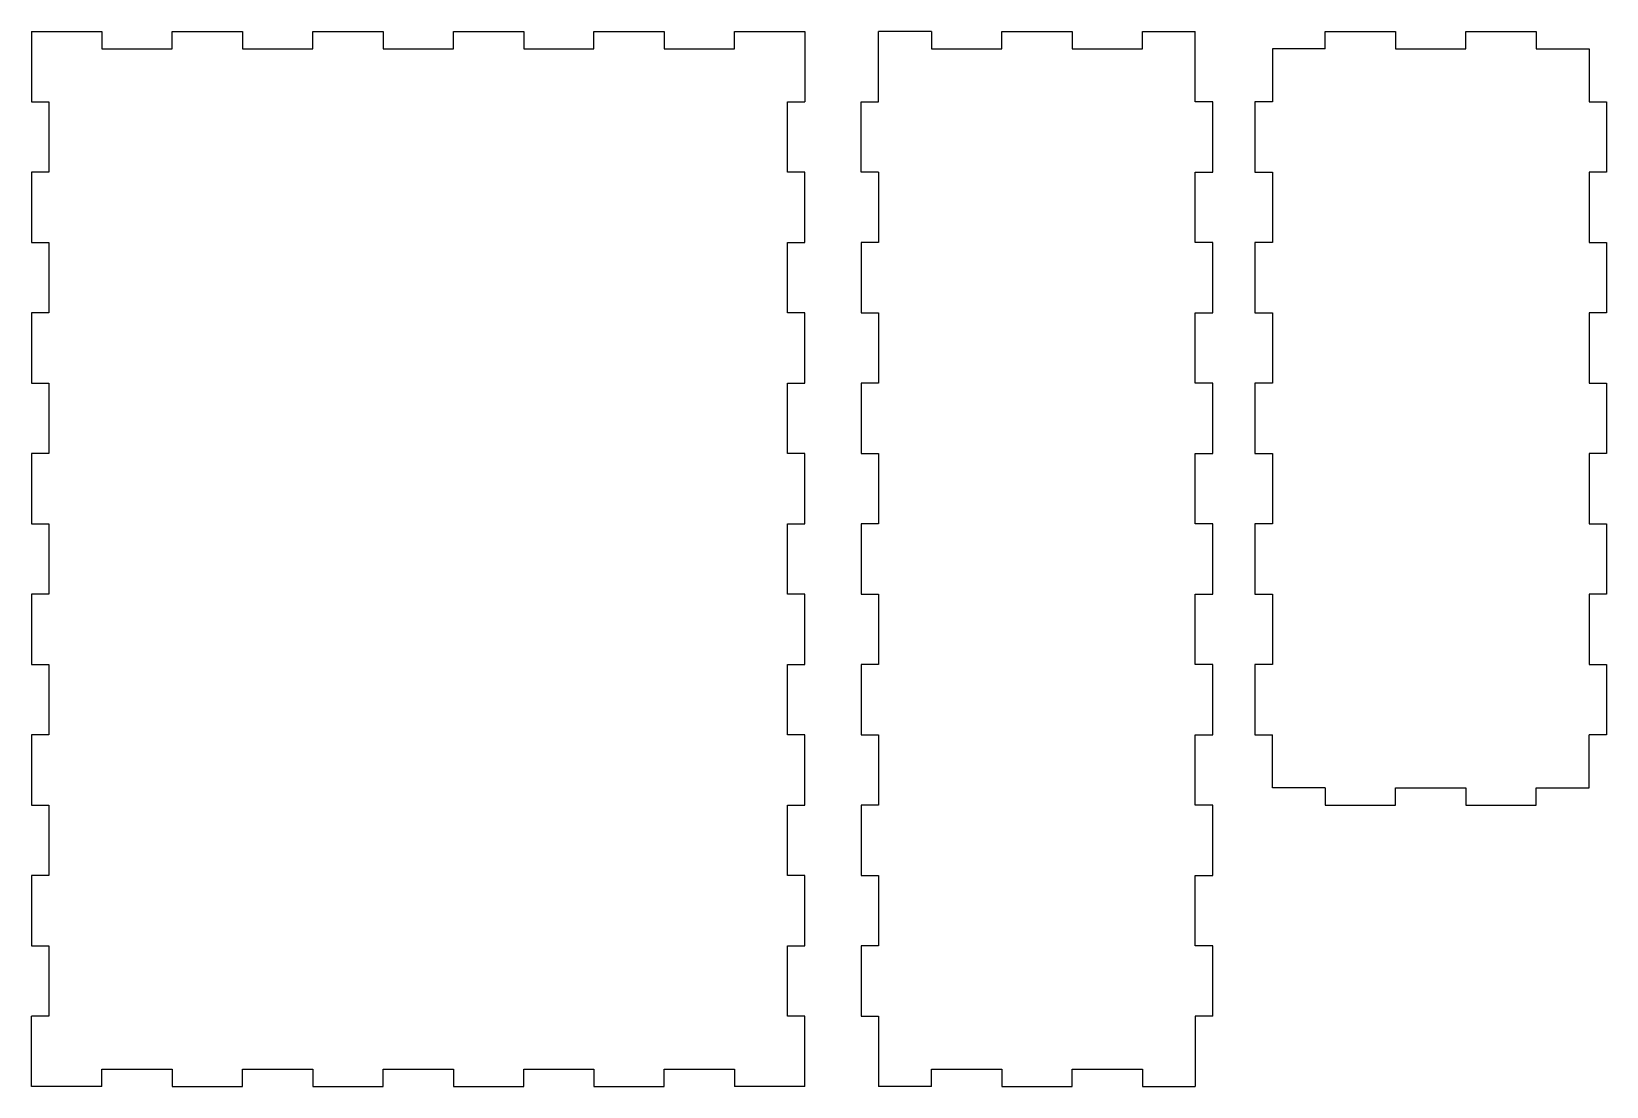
# Model space of a CAD drawing. Header units: millimetres. Extents: x 0 to 560, y -375 to 0.
import ezdxf

# ---------------------------------------------------------------- set-up
doc = ezdxf.new("R2010")
doc.units = ezdxf.units.MM
doc.layers.get('0').update_dxf_attribs({"linetype": 'CONTINUOUS'})

msp = doc.modelspace()

# ---------------------------------------------------------------- linework, layer by layer
for p, q in [((0, 0), (25, 0)), ((0, 0), (0, -25)), ((25, 0), (25, -6.2)), ((50, -6.2), (50, 0)), ((50, 0), (75, 0)), ((75, 0), (75, -6.2)), ((100, -6.2), (100, 0)), ((100, 0), (125, 0)), ((125, 0), (125, -6.2)), ((150, -6.2), (150, 0)), ((150, 0), (175, 0)), ((175, 0), (175, -6.2)), ((200, -6.2), (200, 0)), ((200, 0), (225, 0)), ((225, 0), (225, -6.2)), ((250, -6.2), (250, 0)), ((250, 0), (275, 0)), ((275, 0), (275, -25)), ((320, 0), (301.2, 0)), ((301.2, -25), (301.2, 0)), ((320, 0), (320, -6.2)), ((345, -6.2), (345, 0)), ((345, 0), (370, 0)), ((370, 0), (370, -6.2)), ((395, -6.2), (395, 0)), ((395, 0), (413.8, 0)), ((460, -6.2), (460, 0)), ((460, 0), (485, 0)), ((485, 0), (485, -6.2)), ((510, 0), (535, 0)), ((510, -6.2), (510, 0)), ((535, 0), (535, -6.2)), ((413.8, -25), (413.8, 0)), ((25, -6.2), (50, -6.2)), ((75, -6.2), (100, -6.2)), ((125, -6.2), (150, -6.2)), ((175, -6.2), (200, -6.2)), ((225, -6.2), (250, -6.2)), ((320, -6.2), (345, -6.2)), ((370, -6.2), (395, -6.2)), ((460, -6.2), (441.2, -6.2)), ((441.2, -6.2), (441.2, -25)), ((485, -6.2), (510, -6.2)), ((535, -6.2), (553.8, -6.2)), ((553.8, -6.2), (553.8, -25)), ((0, -25), (6.2, -25)), ((6.2, -25), (6.2, -50)), ((268.8, -25), (275, -25)), ((268.8, -50), (268.8, -25)), ((295, -50), (295, -25)), ((295, -25), (301.2, -25)), ((420, -25), (413.8, -25)), ((420, -50), (420, -25)), ((435, -25), (435, -50)), ((441.2, -25), (435, -25)), ((553.8, -25), (560, -25)), ((560, -25), (560, -50)), ((6.2, -50), (0, -50)), ((0, -50), (0, -75)), ((275, -50), (268.8, -50)), ((275, -75), (275, -50)), ((301.2, -50), (295, -50)), ((301.2, -50), (301.2, -75)), ((413.8, -50), (420, -50)), ((413.8, -75), (413.8, -50)), ((435, -50), (441.2, -50)), ((441.2, -50), (441.2, -75)), ((560, -50), (553.8, -50)), ((553.8, -50), (553.8, -75)), ((0, -75), (6.2, -75)), ((6.2, -75), (6.2, -100)), ((268.8, -100), (268.8, -75)), ((268.8, -75), (275, -75)), ((295, -75), (295, -100)), ((301.2, -75), (295, -75)), ((420, -75), (413.8, -75)), ((420, -100), (420, -75)), ((435, -75), (435, -100)), ((441.2, -75), (435, -75)), ((553.8, -75), (560, -75)), ((560, -75), (560, -100)), ((6.2, -100), (0, -100)), ((0, -100), (0, -125)), ((275, -100), (268.8, -100)), ((275, -125), (275, -100)), ((295, -100), (301.2, -100)), ((301.2, -100), (301.2, -125)), ((413.8, -100), (420, -100)), ((413.8, -125), (413.8, -100)), ((435, -100), (441.2, -100)), ((441.2, -100), (441.2, -125)), ((553.8, -100), (553.8, -125)), ((560, -100), (553.8, -100)), ((0, -125), (6.2, -125)), ((6.2, -125), (6.2, -150)), ((268.8, -150), (268.8, -125)), ((268.8, -125), (275, -125)), ((301.2, -125), (295, -125)), ((295, -125), (295, -150)), ((420, -125), (413.8, -125)), ((420, -150), (420, -125)), ((441.2, -125), (435, -125)), ((435, -125), (435, -150)), ((553.8, -125), (560, -125)), ((560, -125), (560, -150)), ((0, -150), (0, -175)), ((6.2, -150), (0, -150)), ((275, -150), (268.8, -150)), ((275, -175), (275, -150)), ((295, -150), (301.2, -150)), ((301.2, -150), (301.2, -175)), ((413.8, -175), (413.8, -150)), ((413.8, -150), (420, -150)), ((435, -150), (441.2, -150)), ((441.2, -150), (441.2, -175)), ((560, -150), (553.8, -150)), ((553.8, -150), (553.8, -175)), ((0, -175), (6.2, -175)), ((6.2, -175), (6.2, -200)), ((268.8, -200), (268.8, -175)), ((268.8, -175), (275, -175)), ((301.2, -175), (295, -175)), ((295, -175), (295, -200)), ((420, -175), (413.8, -175)), ((420, -200), (420, -175)), ((435, -175), (435, -200)), ((441.2, -175), (435, -175)), ((553.8, -175), (560, -175)), ((560, -175), (560, -200)), ((6.2, -200), (0, -200)), ((0, -200), (0, -225)), ((275, -200), (268.8, -200)), ((275, -225), (275, -200)), ((295, -200), (301.2, -200)), ((301.2, -200), (301.2, -225)), ((413.8, -225), (413.8, -200)), ((413.8, -200), (420, -200)), ((435, -200), (441.2, -200)), ((441.2, -200), (441.2, -225)), ((560, -200), (553.8, -200)), ((553.8, -200), (553.8, -225)), ((0, -225), (6.2, -225)), ((6.2, -225), (6.2, -250)), ((268.8, -250), (268.8, -225)), ((268.8, -225), (275, -225)), ((295, -225), (295, -250)), ((301.2, -225), (295, -225)), ((420, -225), (413.8, -225)), ((420, -250), (420, -225)), ((441.2, -225), (435, -225)), ((435, -225), (435, -250)), ((553.8, -225), (560, -225)), ((560, -225), (560, -250)), ((0, -250), (0, -275)), ((6.2, -250), (0, -250)), ((275, -250), (268.8, -250)), ((275, -275), (275, -250)), ((295, -250), (301.2, -250)), ((301.2, -250), (301.2, -275)), ((413.8, -250), (420, -250)), ((413.8, -275), (413.8, -250)), ((435, -250), (441.2, -250)), ((441.2, -268.8), (441.2, -250)), ((553.8, -268.8), (553.8, -250)), ((560, -250), (553.8, -250)), ((460, -268.8), (441.2, -268.8)), ((460, -268.8), (460, -275)), ((485, -268.8), (510, -268.8)), ((485, -275), (485, -268.8)), ((510, -268.8), (510, -275)), ((535, -275), (535, -268.8)), ((535, -268.8), (553.8, -268.8)), ((0, -275), (6.2, -275)), ((6.2, -275), (6.2, -300)), ((268.8, -300), (268.8, -275)), ((268.8, -275), (275, -275)), ((301.2, -275), (295, -275)), ((295, -275), (295, -300)), ((420, -275), (413.8, -275)), ((420, -300), (420, -275)), ((460, -275), (485, -275)), ((510, -275), (535, -275)), ((6.2, -300), (0, -300)), ((0, -300), (0, -325)), ((275, -300), (268.8, -300)), ((275, -325), (275, -300)), ((295, -300), (301.2, -300)), ((301.2, -300), (301.2, -325)), ((413.8, -325), (413.8, -300)), ((413.8, -300), (420, -300)), ((0, -325), (6.2, -325)), ((6.2, -325), (6.2, -350)), ((268.8, -325), (275, -325)), ((268.8, -350), (268.8, -325)), ((301.2, -325), (295, -325)), ((295, -325), (295, -350)), ((420, -325), (413.8, -325)), ((420, -350), (420, -325)), ((0, -375), (0, -350)), ((6.2, -350), (0, -350)), ((275, -350), (268.8, -350)), ((275, -375), (275, -350)), ((295, -350), (301.2, -350)), ((301.2, -350), (301.2, -375)), ((420, -350), (413.8, -350)), ((413.8, -350), (413.8, -375)), ((25, -375), (25, -368.8)), ((25, -368.8), (50, -368.8)), ((50, -368.8), (50, -375)), ((75, -375), (75, -368.8)), ((75, -368.8), (100, -368.8)), ((100, -368.8), (100, -375)), ((125, -375), (125, -368.8)), ((125, -368.8), (150, -368.8)), ((150, -368.8), (150, -375)), ((175, -375), (175, -368.8)), ((175, -368.8), (200, -368.8)), ((200, -368.8), (200, -375)), ((225, -375), (225, -368.8)), ((225, -368.8), (250, -368.8)), ((250, -368.8), (250, -375)), ((320, -375), (320, -368.8)), ((320, -368.8), (345, -368.8)), ((345, -368.8), (345, -375)), ((370, -368.8), (395, -368.8)), ((370, -375), (370, -368.8)), ((395, -368.8), (395, -375)), ((25, -375), (0, -375)), ((50, -375), (75, -375)), ((100, -375), (125, -375)), ((150, -375), (175, -375)), ((200, -375), (225, -375)), ((275, -375), (250, -375)), ((320, -375), (301.2, -375)), ((345, -375), (370, -375)), ((395, -375), (413.8, -375))]:
    msp.add_line(p, q)

doc.saveas('drawing.dxf')
